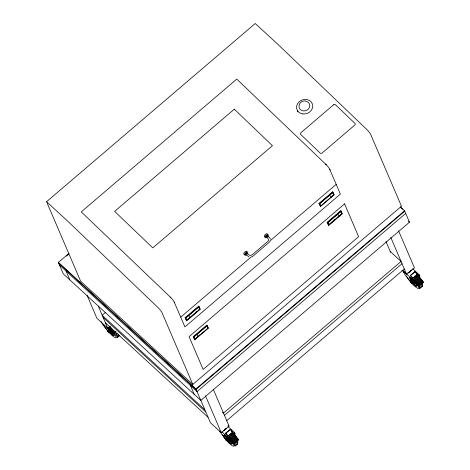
<?xml version="1.0" encoding="UTF-8"?>
<svg xmlns="http://www.w3.org/2000/svg" width="470" height="470" viewBox="0 0 470 470"><rect width="100%" height="100%" fill="white"/><g stroke="black" fill="none" stroke-linecap="round" stroke-linejoin="round"><path stroke-width="0.7" d="M116.619 337.83L117.189 337.689L117.3 337.014L116.119 334.258L109.857 326.221M234.242 443.257L235.047 446.159L237.644 443.944L236.839 441.036M419.211 288.533L419.781 288.392L419.886 287.716L418.981 285.49M419.781 288.392L422.383 286.177L421.578 283.269M270.015 241.598L252.12 256.89M299.907 103.353C301.27 101.514 303.702 100.604 305.947 101.085M46.565 201.706L255.239 23.5L277.67 44.145L367.229 129.885A5.499 1.063 49.5 0 1 370.607 134.291L401.474 206.236L192.8 384.442L80.64 281.213L46.565 201.706L68.996 222.351L158.554 308.091A5.499 1.063 49.5 0 1 161.933 312.497L192.8 384.442M400.252 206.8L404.57 210.772L409.47 222.21L200.796 400.416L63.274 273.846L58.368 262.407L68.973 253.354M66.358 256.15L68.591 254.246M105.492 312.409L102.16 315.252L204.832 409.746M87.097 295.383L96.891 318.243L107.765 328.254L109.986 326.356M107.683 327.566L109.974 331.879L109.651 332.155A1.956 0.382 49.5 0 1 109.44 332.678A1.956 0.382 49.5 0 1 107.718 330.839C108.934 330.616 109.698 333.776 107.871 331.039C108.476 329.664 110.197 333.865 108.194 331.18M114.909 332.372L115.949 331.485M116.119 334.258L117.153 333.371M116.93 335.844L118.493 334.511M117.3 337.014L119.374 335.239M117.189 337.689L119.791 335.474M180.721 317.132L251.497 256.691M269.886 240.987L336.203 184.352M185.162 317.726L198.687 306.176L198.998 306.464L200.191 309.254L186.666 320.798L185.162 317.726L186.666 320.798M319.054 203.381L332.578 191.831L332.889 192.118L334.082 194.909L320.563 206.453L319.054 203.381L320.563 206.453M185.474 318.014L198.998 306.464M319.365 203.669L332.889 192.118M187.982 319.13L190.685 316.821M191.766 315.899L193.928 314.048M195.555 312.662L197.177 311.275M198.798 309.889L199.879 308.966L198.687 306.176M331.068 196.93L332.149 196.008M193.282 336.667L206.806 325.117L207.117 325.404L208.31 328.195L194.786 339.745L193.282 336.667L194.786 339.745M327.173 222.322L340.697 210.772L341.009 211.059L342.201 213.85L328.683 225.4L327.173 222.322L328.683 225.4M193.593 336.955L207.117 325.404M327.484 222.61L341.009 211.059M194.474 339.457L196.642 337.607M198.804 335.762L199.885 334.84M329.452 224.19L332.155 221.881M333.236 220.953L335.404 219.108M337.025 217.722L338.647 216.335M340.268 214.949L341.349 214.026M200.796 400.416L195.896 388.978L404.57 210.772M404.746 211.189L196.078 389.401L58.55 262.824M405.704 213.421L197.03 391.628L59.508 265.057M224.437 415.345L402.032 263.676M226.704 420.644L404.306 268.975M200.637 399.882L210.437 422.747L221.305 432.753L229.078 426.114L213.227 389.131M401.997 270.174L406.656 274.462L414.428 267.824L398.578 230.841M225.594 433.14L230.512 429.327L232.603 432.006L228.062 435.884L225.594 433.14L227.68 435.819M410.334 275.373L415.251 271.56L417.337 274.239L412.795 278.117L410.334 275.373L412.419 278.052M225.976 433.205L230.512 429.327M410.71 275.438L415.251 271.56M219.396 431.102L225.571 439.303A1.956 0.382 49.5 0 0 227.292 441.142A1.956 0.382 49.5 0 0 227.504 440.625L224.589 435.138L224.913 434.862L227.351 437.1M225.624 439.327C226.317 438.698 227.874 442.352 225.864 439.714C225.735 437.699 228.344 442.423 226.047 439.65M409.975 277.705L412.566 282.582L412.243 282.858A1.956 0.382 49.5 0 1 412.031 283.381A1.956 0.382 49.5 0 1 410.31 281.542L410.633 281.26L409.869 280.191M233.008 433.17L233.079 433.117A13.571 2.632 49.5 0 1 238.695 439.879L233.778 443.692A13.718 2.655 49.5 0 0 228.655 437.458M234.319 432.347L235.141 433.904L234.818 434.18L234.131 432.888L228.608 437.599L229.295 438.892L228.972 439.174L228.144 437.617L234.319 432.347L227.927 426.466M419.052 274.58L419.88 276.137L419.557 276.413L418.87 275.12L413.347 279.838L414.035 281.13L413.712 281.407L412.883 279.85L419.052 274.58L412.66 268.699M227.504 440.625L227.833 440.349L224.913 434.862M230.347 438.351L234.201 435.055L236.14 437.329L237.92 439.626L234.06 442.922L229.848 437.799L233.708 434.503L234.201 435.055M415.081 280.584L418.94 277.288L420.873 279.568L422.659 281.859L418.799 285.155L414.587 280.032L418.447 276.736L418.94 277.288M230.835 438.91L234.695 435.614M415.574 281.148L419.434 277.852M231.322 439.479L235.182 436.184M416.062 281.712L419.922 278.416M231.804 440.049L235.664 436.753M416.543 282.288L420.403 278.992M232.28 440.625L236.14 437.329M417.013 282.864L420.873 279.568M232.744 441.201L236.604 437.905M417.478 283.439L421.337 280.144M233.196 441.782L237.056 438.487M417.93 284.015L421.79 280.719M233.637 442.352L237.497 439.056M418.37 284.585L422.23 281.289M233.778 443.692L235.799 441.97M413.389 279.697A13.718 2.655 49.5 0 1 418.517 285.93L419.522 285.067M422.048 282.911L423.435 282.118L418.517 285.93M234.783 444.315L237.385 442.094M419.522 286.547L422.119 284.327M235.153 445.484L237.75 443.263M419.886 287.716L422.489 285.496M234.994 445.86L236.551 444.526M419.728 288.092L422.383 286.177M245.563 253.912L246.474 253.342M403.424 271.584L403.848 271.472M237.074 444.079L237.644 443.944M238.695 439.879L238.319 439.814A13.718 2.655 49.5 0 0 237.039 438.111M411.926 282.382L411.438 281.371M225.876 438.998L227.139 440.613L226.217 439.867M249.082 257.019L245.645 254.323M411.961 282.488L411.967 282.118M412.49 281.495C413.747 281.971 410.516 279.174 412.343 281.348M227.75 439.262C229.055 440.008 226.152 437 227.31 438.774M415.498 272.107L416.473 273M418.905 275.238L419.88 276.137M418.094 275.067L419.557 276.413M416.743 273.904L417.483 274.586L412.942 278.463L412.208 277.782M412.883 279.85L405.422 272.988L403.93 272.189L402.949 270.479M411.115 278.44L414.035 281.13M413.712 281.407L409.329 277.376L412.243 282.858M411.749 280.549L412.848 281.559M234.172 433.005L235.141 433.904M233.843 433.281L234.818 434.18M232.01 431.672L232.75 432.347L228.209 436.225L227.468 435.549M221.752 431.736L228.144 437.617M224.589 435.138L228.972 439.174M110.256 330.851L109.14 329.693L110.285 330.951L109.751 330.645M227.016 438.316L228.109 439.321M400.434 207.217L402.59 209.203M408.459 221.282L409.47 222.21M334.082 194.909L332.578 191.831M390.223 251.456L401.075 261.443L223.479 413.112L222.445 412.161M342.201 213.85L340.697 210.772M267.283 235.464L269.798 237.826L270.42 239.183M266.137 236.874C267.882 238.214 269.78 239.635 267.806 241.445L252.302 254.675C250.246 256.356 248.184 254.752 246.862 252.954M199.879 308.966L200.191 309.254M208.31 328.195L206.806 325.117M58.368 262.407L195.896 388.978M228.044 425.156L229.078 426.114M103.118 317.473L205.79 411.978M105.386 322.772L208.057 417.266M325.528 164.048L326.315 164.829M170.833 297.61L81.275 211.87L236.757 79.089L325.822 164.324A5.499 1.063 49.5 0 1 330.075 170.052M226.699 439.139L227.128 439.726M410.95 282.1C413.312 284.55 409.946 279.797 410.721 281.8M226.887 439.35L227.351 439.979M108.364 331.397C110.879 333.806 106.796 328.724 108.323 331.35M403.789 271.425L404.259 271.913M414.869 271.495L416.961 274.175M230.136 429.263L232.221 431.942M226.176 439.82L225.712 438.968L225.988 439.568M108.129 331.097L108.024 330.528A1.956 0.382 49.5 0 0 108.329 330.945M410.31 281.542L405.146 275.026L403.436 271.613M223.221 435.273L223.984 436.342M107.718 330.839L102.554 324.323L101.073 321.48M106.931 327.038L109.651 332.155M109.375 331.415L109.622 331.796M329.687 169.229L340.386 194.116L184.904 326.897L174.206 302.016M390.805 237.479L406.656 274.462M385.988 241.592L390.599 252.349M329.752 195.162L330.721 197.412M337.871 214.103L338.841 216.359M188.834 315.505L189.804 317.761M196.954 334.446L197.923 336.702M205.455 395.769L221.305 432.753M190.473 385.594L194.239 394.383M98.254 306.058L107.765 328.254M66.064 271.09L69.83 279.879M412.566 282.582A1.956 0.382 49.5 0 1 412.472 283.175M418.312 275.878A13.571 2.632 49.5 0 1 423.435 282.118M413.271 279.227A13.571 2.632 49.5 0 1 418.893 285.995M418.429 276.36A13.718 2.655 49.5 0 1 420.386 278.616M421.32 279.767A13.718 2.655 49.5 0 1 423.053 282.053M416.731 284.556A6.533 1.263 49.5 0 1 411.802 281.765M415.468 282.388A6.533 1.263 49.5 0 1 416.226 283.569M414.522 281.847A4.353 0.846 49.5 0 1 415.374 284.121A4.353 0.846 49.5 0 1 412.836 282.264M413.565 280.461A6.968 1.351 49.5 0 1 416.913 286.207A6.968 1.351 49.5 0 1 412.637 283.434M410.522 278.475A3.519 0.681 49.5 0 1 414.387 282.828A3.519 0.681 49.5 0 1 412.46 282.247M415.451 282.006A9.576 1.857 49.5 0 1 416.59 287.711A9.576 1.857 49.5 0 1 406.48 275.955M413.906 280.079A9.576 1.857 49.5 0 1 415.081 281.524M422.224 283.269A9.576 1.857 49.5 0 1 422.46 284.961M410.809 270.638A4.571 3.807 -23.2 0 1 407.937 272.582M404.599 272.33A4.571 3.807 -23.2 0 1 403.113 270.961M411.444 269.892A4.571 3.807 -23.2 0 1 408.031 272.806M404.694 272.553A4.571 3.807 -23.2 0 1 403.207 271.184M227.833 440.349A1.956 0.382 49.5 0 1 227.738 440.942M228.538 436.994A13.571 2.632 49.5 0 1 234.16 443.756M234.683 435.244A13.718 2.655 49.5 0 1 236.122 436.953M232.227 443.051A6.533 1.263 49.5 0 1 228.203 440.772M231.487 441.33A6.533 1.263 49.5 0 1 231.998 442.323M229.154 438.757A4.353 0.846 49.5 0 1 230.735 441.829A4.353 0.846 49.5 0 1 228.097 440.032M228.831 438.228A6.968 1.351 49.5 0 1 232.174 443.974A6.968 1.351 49.5 0 1 227.897 441.201M224.531 437.1A6.968 1.351 49.5 0 1 223.726 435.843M225.447 436.101A3.519 0.681 49.5 0 1 228.197 438.51A3.519 0.681 49.5 0 1 229.889 441.412A3.519 0.681 49.5 0 1 227.727 440.014M229.172 437.846A9.576 1.857 49.5 0 1 232.773 446.012A9.576 1.857 49.5 0 1 222.287 434.727M237.485 441.036A9.576 1.857 49.5 0 1 237.726 442.728M226.076 428.405A4.571 3.807 -23.2 0 1 224.308 429.909M226.17 428.622A4.571 3.807 -23.2 0 1 223.297 430.573M109.974 331.879A1.956 0.382 49.5 0 1 109.627 332.302M114.139 333.853A6.533 1.263 49.5 0 1 109.586 331.485M110.855 329.082A6.533 1.263 49.5 0 1 111.931 330.392M108.406 327.279A4.353 0.846 49.5 0 1 112.771 332.59A4.353 0.846 49.5 0 1 110.244 331.562M108.576 327.167A6.968 1.351 49.5 0 1 114.286 334.934A6.968 1.351 49.5 0 1 110.045 332.731M107.93 327.772A3.519 0.681 49.5 0 1 111.795 332.126A3.519 0.681 49.5 0 1 109.874 331.544M109.246 327.073A9.576 1.857 49.5 0 1 115.973 336.544A9.576 1.857 49.5 0 1 111.625 335.057A9.576 1.857 49.5 0 1 103.888 325.252M297.874 111.883A8.225 7.173 -19.9 0 1 297.34 110.75M306.158 101.35A5.487 4.782 -19.9 0 1 309.319 107.665A5.487 4.782 -19.9 0 1 301.746 110.509A5.487 4.782 -19.9 0 1 299.907 103.7M246.086 254.329A0.917 0.476 -47.4 0 1 245.739 253.524A0.917 0.476 -47.4 0 1 246.932 253.054M266.784 236.727A0.917 0.476 -47.4 0 1 266.008 236.498A0.917 0.476 -47.4 0 1 267.001 235.435A0.917 0.476 -47.4 0 1 267.266 236.216M267.16 237.215A2.056 1.063 -47.4 0 1 265.133 236.915A2.056 1.063 -47.4 0 1 267.6 234.489A2.056 1.063 -47.4 0 1 267.542 236.839M264.745 237.033A2.056 1.063 -47.4 0 1 265.203 234.507A2.056 1.063 -47.4 0 1 267.448 234.377M246.703 254.687A2.056 1.063 -47.4 0 1 244.659 254.511A2.056 1.063 -47.4 0 1 246.897 251.996A2.056 1.063 -47.4 0 1 247.408 253.888M244.623 254.511A2.056 1.063 -47.4 0 1 244.388 252.378A2.056 1.063 -47.4 0 1 246.926 251.532M170.34 297.111A5.499 1.063 49.5 0 1 174.593 302.833M411.885 282.776L410.439 281.213L411.885 282.776M234.313 109.187L114.645 211.371L152.791 247.884L272.453 145.688L234.307 109.181M333.588 104.792L300.859 132.746A1.369 1.193 -20.1 0 0 300.718 134.467L320.146 153.061A1.369 1.193 -20.1 0 0 322.056 153.032L354.785 125.079A1.369 1.193 -20.1 0 0 354.926 123.363L335.498 104.763A1.369 1.193 -20.1 0 0 333.588 104.792M108.112 330.575L107.977 330.698A3.337 2.597 -54.7 0 0 108.917 332.196L108.112 330.575M108.012 330.921L107.871 331.039A3.39 2.045 -31.9 0 0 109.017 331.855L108.018 330.921M198.716 307.063L185.979 317.943L186.948 320.199L199.685 309.319L198.716 307.063M332.613 192.724L319.87 203.598L320.84 205.854L333.577 194.974L332.613 192.724M344.569 203.874L189.087 336.661L203.134 369.438L358.622 236.657L344.569 203.874M206.835 326.01L194.098 336.884L195.068 339.14L207.805 328.26L206.835 326.01M340.732 211.665L327.99 222.539L328.959 224.795L341.696 213.915L340.732 211.665M225.97 439.045L225.829 439.168A3.337 2.597 -54.7 0 0 226.769 440.666L225.97 439.045M410.704 281.283C409.253 281.912 413.8 284.556 410.563 281.401A3.337 2.597 -54.7 0 0 411.503 282.905L410.704 281.283M225.864 439.385L225.723 439.509A3.39 2.045 -31.9 0 0 226.869 440.325L225.87 439.391M410.604 281.624L410.463 281.742A3.39 2.045 -31.9 0 0 410.892 282.27A3.39 2.045 -31.9 0 0 411.608 282.558L410.604 281.624M302.839 113.952A8.225 7.173 -19.9 0 0 312.374 103.946A8.225 7.173 -19.9 0 0 298.673 102.248A8.225 7.173 -19.9 0 0 302.839 113.952"/></g></svg>
